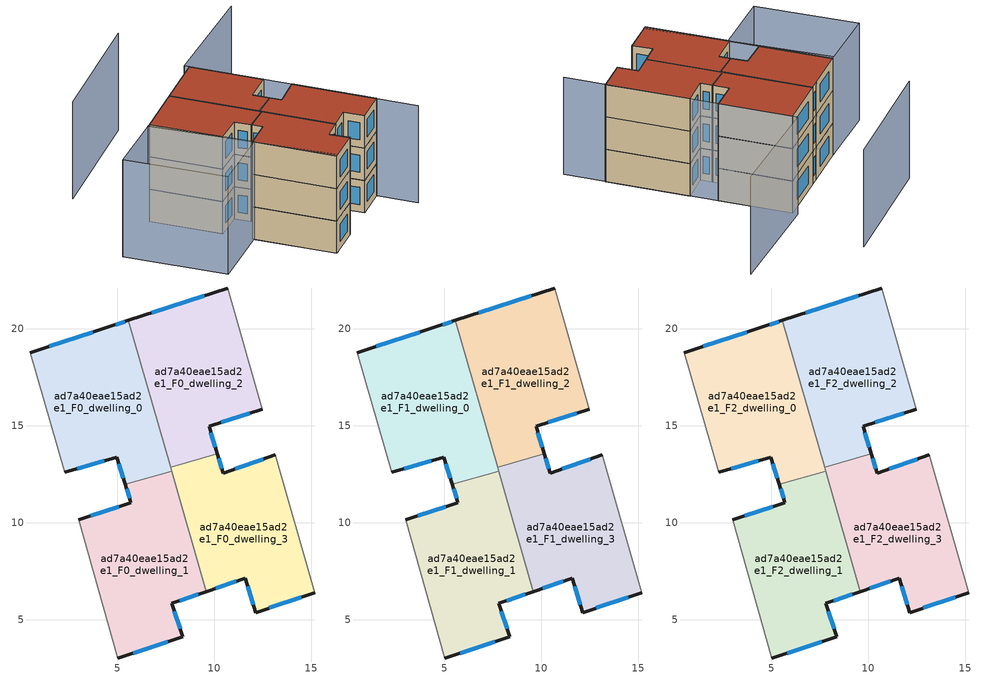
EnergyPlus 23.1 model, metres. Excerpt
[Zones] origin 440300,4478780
ad7a40eae15ad2e1_F0_dwelling_0
 floor ground (EU_floor_Construction): 7.8,12.67 5.56,20.43 4.71,20.15 0.49,18.77 2.29,12.6 4.95,13.37 5.4,11.97 z0
 wall outside (EU_wall_Construction): 0.49,18.77 4.71,20.15 5.56,20.43 / 5.4,11.97 4.95,13.37 2.29,12.6 z0:3
 wall adiabatic (EU_wall_Construction): 2.29,12.6 0.49,18.77 z0:3
 wall to ad7a40eae15ad2e1_F0_dwelling_1 (EU_wall_Construction): 7.8,12.67 5.4,11.97 z0:3
 wall to ad7a40eae15ad2e1_F0_dwelling_2 (EU_wall_Construction): 5.56,20.43 7.74,12.87 z0:3
 wall to ad7a40eae15ad2e1_F0_dwelling_3 (EU_wall_Construction): 7.74,12.87 7.8,12.67 z0:3
 window (EU_Window_Construction): 4.33,13.19 2.91,12.78 / 1.48,19.09 3.72,19.83 / 4.91,20.22 5.36,20.37 / 5.29,12.3 5.06,13.04 z0.7:2.3
ad7a40eae15ad2e1_F0_dwelling_1
 floor ground (EU_floor_Construction): 8.36,4.12 7.8,5.84 9.59,6.45 7.8,12.67 5.4,11.97 5.7,11.03 2.99,10.14 5.02,3.02 z0
 wall outside (EU_wall_Construction): 2.99,10.14 5.7,11.03 5.4,11.97 / 9.59,6.45 7.8,5.84 8.36,4.12 5.02,3.02 z0:3
 wall adiabatic (EU_wall_Construction): 5.02,3.02 2.99,10.14 z0:3
 wall to ad7a40eae15ad2e1_F0_dwelling_3 (EU_wall_Construction): 7.8,12.67 9.59,6.45 z0:3
 window (EU_Window_Construction): 7.58,3.86 5.8,3.28 / 3.63,10.35 5.06,10.82 / 5.63,11.25 5.47,11.75 / 9.17,6.31 8.22,5.98 / 7.93,5.44 8.23,4.52 z0.7:2.3
ad7a40eae15ad2e1_F0_dwelling_2
 floor ground (EU_floor_Construction): 10.15,13.56 9.72,14.97 12.46,15.85 10.68,22.1 5.56,20.43 7.74,12.87 z0
 wall outside (EU_wall_Construction): 5.56,20.43 10.68,22.1 / 12.46,15.85 9.72,14.97 10.15,13.56 z0:3
 wall adiabatic (EU_wall_Construction): 10.68,22.1 12.46,15.85 z0:3
 wall to ad7a40eae15ad2e1_F0_dwelling_3 (EU_wall_Construction): 10.15,13.56 7.74,12.87 z0:3
 window (EU_Window_Construction): 6.76,20.82 9.48,21.71 / 11.82,15.65 10.36,15.18 / 9.82,14.64 10.05,13.89 z0.7:2.3
ad7a40eae15ad2e1_F0_dwelling_3
 floor ground (EU_floor_Construction): 15.18,6.38 13.14,13.5 10.45,12.56 10.15,13.56 7.74,12.87 9.59,6.45 11.59,7.13 12.12,5.36 z0
 wall outside (EU_wall_Construction): 15.18,6.38 12.12,5.36 11.59,7.13 9.59,6.45 / 10.15,13.56 10.45,12.56 13.14,13.5 z0:3
 wall adiabatic (EU_wall_Construction): 13.14,13.5 15.18,6.38 z0:3
 window (EU_Window_Construction): 14.47,6.14 12.84,5.6 / 12,5.78 11.72,6.72 / 11.12,6.97 10.06,6.61 / 10.22,13.33 10.38,12.79 / 11.08,12.78 12.51,13.28 z0.7:2.3
ad7a40eae15ad2e1_F1_dwelling_0
 floor to ad7a40eae15ad2e1_F0_dwelling_0 (EU_floor_Construction): 7.8,12.67 5.56,20.43 4.71,20.15 0.49,18.77 2.29,12.6 4.95,13.37 5.4,11.97 z3
 wall outside (EU_wall_Construction): 0.49,18.77 4.71,20.15 5.56,20.43 / 5.4,11.97 4.95,13.37 2.29,12.6 z3:6
 wall adiabatic (EU_wall_Construction): 2.29,12.6 0.49,18.77 z3:6
 wall to ad7a40eae15ad2e1_F1_dwelling_1 (EU_wall_Construction): 7.8,12.67 5.4,11.97 z3:6
 wall to ad7a40eae15ad2e1_F1_dwelling_2 (EU_wall_Construction): 5.56,20.43 7.74,12.87 z3:6
 wall to ad7a40eae15ad2e1_F1_dwelling_3 (EU_wall_Construction): 7.74,12.87 7.8,12.67 z3:6
 window (EU_Window_Construction): 4.33,13.19 2.91,12.78 / 1.48,19.09 3.72,19.83 / 4.91,20.22 5.36,20.37 / 5.29,12.3 5.06,13.04 z3.7:5.3
ad7a40eae15ad2e1_F1_dwelling_1
 floor to ad7a40eae15ad2e1_F0_dwelling_1 (EU_floor_Construction): 8.36,4.12 7.8,5.84 9.59,6.45 7.8,12.67 5.4,11.97 5.7,11.03 2.99,10.14 5.02,3.02 z3
 wall outside (EU_wall_Construction): 2.99,10.14 5.7,11.03 5.4,11.97 / 9.59,6.45 7.8,5.84 8.36,4.12 5.02,3.02 z3:6
 wall adiabatic (EU_wall_Construction): 5.02,3.02 2.99,10.14 z3:6
 wall to ad7a40eae15ad2e1_F1_dwelling_3 (EU_wall_Construction): 7.8,12.67 9.59,6.45 z3:6
 window (EU_Window_Construction): 7.58,3.86 5.8,3.28 / 3.63,10.35 5.06,10.82 / 5.63,11.25 5.47,11.75 / 9.17,6.31 8.22,5.98 / 7.93,5.44 8.23,4.52 z3.7:5.3
ad7a40eae15ad2e1_F1_dwelling_2
 floor to ad7a40eae15ad2e1_F0_dwelling_2 (EU_floor_Construction): 10.15,13.56 9.72,14.97 12.46,15.85 10.68,22.1 5.56,20.43 7.74,12.87 z3
 wall outside (EU_wall_Construction): 5.56,20.43 10.68,22.1 / 12.46,15.85 9.72,14.97 10.15,13.56 z3:6
 wall adiabatic (EU_wall_Construction): 10.68,22.1 12.46,15.85 z3:6
 wall to ad7a40eae15ad2e1_F1_dwelling_3 (EU_wall_Construction): 10.15,13.56 7.74,12.87 z3:6
 window (EU_Window_Construction): 6.76,20.82 9.48,21.71 / 11.82,15.65 10.36,15.18 / 9.82,14.64 10.05,13.89 z3.7:5.3
ad7a40eae15ad2e1_F1_dwelling_3
 floor to ad7a40eae15ad2e1_F0_dwelling_3 (EU_floor_Construction): 15.18,6.38 13.14,13.5 10.45,12.56 10.15,13.56 7.74,12.87 9.59,6.45 11.59,7.13 12.12,5.36 z3
 wall outside (EU_wall_Construction): 15.18,6.38 12.12,5.36 11.59,7.13 9.59,6.45 / 10.15,13.56 10.45,12.56 13.14,13.5 z3:6
 wall adiabatic (EU_wall_Construction): 13.14,13.5 15.18,6.38 z3:6
 window (EU_Window_Construction): 14.47,6.14 12.84,5.6 / 12,5.78 11.72,6.72 / 11.12,6.97 10.06,6.61 / 10.22,13.33 10.38,12.79 / 11.08,12.78 12.51,13.28 z3.7:5.3
ad7a40eae15ad2e1_F2_dwelling_0
 floor to ad7a40eae15ad2e1_F1_dwelling_0 (EU_floor_Construction): 7.8,12.67 5.56,20.43 4.71,20.15 0.49,18.77 2.29,12.6 4.95,13.37 5.4,11.97 z6
 wall outside (EU_wall_Construction): 0.49,18.77 4.71,20.15 5.56,20.43 / 5.4,11.97 4.95,13.37 2.29,12.6 z6:9
 wall adiabatic (EU_wall_Construction): 2.29,12.6 0.49,18.77 z6:9
 wall to ad7a40eae15ad2e1_F2_dwelling_1 (EU_wall_Construction): 7.8,12.67 5.4,11.97 z6:9
 wall to ad7a40eae15ad2e1_F2_dwelling_2 (EU_wall_Construction): 5.56,20.43 7.74,12.87 z6:9
 wall to ad7a40eae15ad2e1_F2_dwelling_3 (EU_wall_Construction): 7.74,12.87 7.8,12.67 z6:9
 window (EU_Window_Construction): 4.33,13.19 2.91,12.78 / 1.48,19.09 3.72,19.83 / 4.91,20.22 5.36,20.37 / 5.29,12.3 5.06,13.04 z6.7:8.3
 roof outside (EU_roof_Construction): 5.56,20.43 7.8,12.67 5.4,11.97 4.95,13.37 2.29,12.6 0.49,18.77 4.71,20.15 z9
ad7a40eae15ad2e1_F2_dwelling_1
 floor to ad7a40eae15ad2e1_F1_dwelling_1 (EU_floor_Construction): 8.36,4.12 7.8,5.84 9.59,6.45 7.8,12.67 5.4,11.97 5.7,11.03 2.99,10.14 5.02,3.02 z6
 wall outside (EU_wall_Construction): 2.99,10.14 5.7,11.03 5.4,11.97 / 9.59,6.45 7.8,5.84 8.36,4.12 5.02,3.02 z6:9
 wall adiabatic (EU_wall_Construction): 5.02,3.02 2.99,10.14 z6:9
 wall to ad7a40eae15ad2e1_F2_dwelling_3 (EU_wall_Construction): 7.8,12.67 9.59,6.45 z6:9
 window (EU_Window_Construction): 7.58,3.86 5.8,3.28 / 3.63,10.35 5.06,10.82 / 5.63,11.25 5.47,11.75 / 9.17,6.31 8.22,5.98 / 7.93,5.44 8.23,4.52 z6.7:8.3
 roof outside (EU_roof_Construction): 7.8,12.67 9.59,6.45 7.8,5.84 8.36,4.12 5.02,3.02 2.99,10.14 5.7,11.03 5.4,11.97 z9
ad7a40eae15ad2e1_F2_dwelling_2
 floor to ad7a40eae15ad2e1_F1_dwelling_2 (EU_floor_Construction): 10.15,13.56 9.72,14.97 12.46,15.85 10.68,22.1 5.56,20.43 7.74,12.87 z6
 wall outside (EU_wall_Construction): 5.56,20.43 10.68,22.1 / 12.46,15.85 9.72,14.97 10.15,13.56 z6:9
 wall adiabatic (EU_wall_Construction): 10.68,22.1 12.46,15.85 z6:9
 wall to ad7a40eae15ad2e1_F2_dwelling_3 (EU_wall_Construction): 10.15,13.56 7.74,12.87 z6:9
 window (EU_Window_Construction): 6.76,20.82 9.48,21.71 / 11.82,15.65 10.36,15.18 / 9.82,14.64 10.05,13.89 z6.7:8.3
 roof outside (EU_roof_Construction): 10.68,22.1 12.46,15.85 9.72,14.97 10.15,13.56 7.74,12.87 5.56,20.43 z9
ad7a40eae15ad2e1_F2_dwelling_3
 floor to ad7a40eae15ad2e1_F1_dwelling_3 (EU_floor_Construction): 15.18,6.38 13.14,13.5 10.45,12.56 10.15,13.56 7.74,12.87 9.59,6.45 11.59,7.13 12.12,5.36 z6
 wall outside (EU_wall_Construction): 15.18,6.38 12.12,5.36 11.59,7.13 9.59,6.45 / 10.15,13.56 10.45,12.56 13.14,13.5 z6:9
 wall adiabatic (EU_wall_Construction): 13.14,13.5 15.18,6.38 z6:9
 window (EU_Window_Construction): 14.47,6.14 12.84,5.6 / 12,5.78 11.72,6.72 / 11.12,6.97 10.06,6.61 / 10.22,13.33 10.38,12.79 / 11.08,12.78 12.51,13.28 z6.7:8.3
 roof outside (EU_roof_Construction): 13.14,13.5 15.18,6.38 12.12,5.36 11.59,7.13 9.59,6.45 7.74,12.87 10.15,13.56 10.45,12.56 z9
shading: 0.16,18.68 5.32,3.12 / 16.15,2.89 10.56,22.51 / 10.56,22.51 21.31,25.57 / 12,30.29 0.09,26.21 / -3.14,8.12 -5.78,16.88 / -5.78,16.88 0.49,18.77 / 0.49,18.77 3.13,10.01 / 3.13,10.01 -3.14,8.12 z0:9
[Building]
EU S2 Campaign: North Axis=0; Terrain=City; Solar Distribution=FullExterior
[Site:Location]
Madrid: Latitude=40.5; Longitude=-3.5; Time Zone=1; Elevation=609
[SizingPeriod:WeatherFileDays]
AnnualSizingPeriod: Begin Month=1; Begin Day of Month=1; End Month=12; End Day of Month=31; Day of Week for Start Day=Monday; Use Weather File Daylight Saving Period=No; Use Weather File Rain and Snow Indicators=No
[MATERIAL]
EU_InternalMass_Material: Roughness=MediumRough; Thickness=0.1; Conductivity=1; Density=1800; Specific Heat=900; Thermal Absorptance=0.9; Solar Absorptance=0.7; Visible Absorptance=0.7
[MATERIAL:NOMASS] Roughness=MediumRough; Thermal Absorptance=0.9; Solar Absorptance=0.7; Visible Absorptance=0.7
Name | Thermal Resistance
EU_wall_NoMass | 0.419739
EU_roof_NoMass | 0.352165
EU_floor_NoMass | 0.608284
[WINDOWMATERIAL:SIMPLEGLAZINGSYSTEM]
EU_Window_SimpleGlazing: UFactor=4.8352; Solar Heat Gain Coefficient=0.85; Visible Transmittance=0.85
[CONSTRUCTION]
EU_wall_Construction: EU_wall_NoMass
EU_roof_Construction: EU_roof_NoMass
EU_floor_Construction: EU_floor_NoMass
EU_InternalMass_Construction: EU_InternalMass_Material
EU_Window_Construction: EU_Window_SimpleGlazing
[ZONE] Type=1; Multiplier=1; Ceiling Height=autocalculate; Floor Area=autocalculate; Part of Total Floor Area=Yes
Name | Volume
ad7a40eae15ad2e1_F0_dwelling_0; ad7a40eae15ad2e1_F1_dwelling_0; ad7a40eae15ad2e1_F2_dwelling_0; ad7a40eae15ad2e1_F1_dwelling_3; ad7a40eae15ad2e1_F2_dwelling_3 | 115.195
ad7a40eae15ad2e1_F0_dwelling_1 | 115.187
ad7a40eae15ad2e1_F1_dwelling_1; ad7a40eae15ad2e1_F2_dwelling_1 | 115.188
ad7a40eae15ad2e1_F0_dwelling_2 | 115.184
ad7a40eae15ad2e1_F1_dwelling_2; ad7a40eae15ad2e1_F2_dwelling_2 | 115.185
ad7a40eae15ad2e1_F0_dwelling_3 | 115.194
[INTERNALMASS] Construction=EU_InternalMass_Construction
Name | Zone or ZoneList | Surface Area
ad7a40eae15ad2e1_F0_dwelling_0_EU_InternalMass | ad7a40eae15ad2e1_F0_dwelling_0 | 38.3982
ad7a40eae15ad2e1_F0_dwelling_1_EU_InternalMass | ad7a40eae15ad2e1_F0_dwelling_1 | 38.396
ad7a40eae15ad2e1_F0_dwelling_2_EU_InternalMass | ad7a40eae15ad2e1_F0_dwelling_2 | 38.3947
ad7a40eae15ad2e1_F0_dwelling_3_EU_InternalMass | ad7a40eae15ad2e1_F0_dwelling_3 | 38.3982
ad7a40eae15ad2e1_F1_dwelling_0_EU_InternalMass | ad7a40eae15ad2e1_F1_dwelling_0 | 38.3982
ad7a40eae15ad2e1_F1_dwelling_1_EU_InternalMass | ad7a40eae15ad2e1_F1_dwelling_1 | 38.396
ad7a40eae15ad2e1_F1_dwelling_2_EU_InternalMass | ad7a40eae15ad2e1_F1_dwelling_2 | 38.3947
ad7a40eae15ad2e1_F1_dwelling_3_EU_InternalMass | ad7a40eae15ad2e1_F1_dwelling_3 | 38.3982
ad7a40eae15ad2e1_F2_dwelling_0_EU_InternalMass | ad7a40eae15ad2e1_F2_dwelling_0 | 38.3982
ad7a40eae15ad2e1_F2_dwelling_1_EU_InternalMass | ad7a40eae15ad2e1_F2_dwelling_1 | 38.396
ad7a40eae15ad2e1_F2_dwelling_2_EU_InternalMass | ad7a40eae15ad2e1_F2_dwelling_2 | 38.3947
ad7a40eae15ad2e1_F2_dwelling_3_EU_InternalMass | ad7a40eae15ad2e1_F2_dwelling_3 | 38.3982
[OTHEREQUIPMENT] Fuel Type=Electricity; Design Level Calculation Method=Watts/Area; Power per Zone Floor Area=1; Fraction Latent=0; Fraction Radiant=0; Fraction Lost=0; Carbon Dioxide Generation Rate=0; EndUse Subcategory=EU_Step8_InternalGains
Name | Zone or ZoneList or Space or SpaceList | Schedule
EU_Step8_InternalGain_ad7a40eae15ad2e1_F0_dwelling_0_f000 | ad7a40eae15ad2e1_F0_dwelling_0 | EU_Step8_GainSchedule_ad7a40eae15ad2e1_F0_dwelling_0_f000
EU_Step8_InternalGain_ad7a40eae15ad2e1_F0_dwelling_1_f000 | ad7a40eae15ad2e1_F0_dwelling_1 | EU_Step8_GainSchedule_ad7a40eae15ad2e1_F0_dwelling_1_f000
EU_Step8_InternalGain_ad7a40eae15ad2e1_F0_dwelling_2_f000 | ad7a40eae15ad2e1_F0_dwelling_2 | EU_Step8_GainSchedule_ad7a40eae15ad2e1_F0_dwelling_2_f000
EU_Step8_InternalGain_ad7a40eae15ad2e1_F0_dwelling_3_f000 | ad7a40eae15ad2e1_F0_dwelling_3 | EU_Step8_GainSchedule_ad7a40eae15ad2e1_F0_dwelling_3_f000
EU_Step8_InternalGain_ad7a40eae15ad2e1_F1_dwelling_0_f000 | ad7a40eae15ad2e1_F1_dwelling_0 | EU_Step8_GainSchedule_ad7a40eae15ad2e1_F1_dwelling_0_f000
EU_Step8_InternalGain_ad7a40eae15ad2e1_F1_dwelling_1_f000 | ad7a40eae15ad2e1_F1_dwelling_1 | EU_Step8_GainSchedule_ad7a40eae15ad2e1_F1_dwelling_1_f000
EU_Step8_InternalGain_ad7a40eae15ad2e1_F1_dwelling_2_f000 | ad7a40eae15ad2e1_F1_dwelling_2 | EU_Step8_GainSchedule_ad7a40eae15ad2e1_F1_dwelling_2_f000
EU_Step8_InternalGain_ad7a40eae15ad2e1_F1_dwelling_3_f000 | ad7a40eae15ad2e1_F1_dwelling_3 | EU_Step8_GainSchedule_ad7a40eae15ad2e1_F1_dwelling_3_f000
EU_Step8_InternalGain_ad7a40eae15ad2e1_F2_dwelling_0_f000 | ad7a40eae15ad2e1_F2_dwelling_0 | EU_Step8_GainSchedule_ad7a40eae15ad2e1_F2_dwelling_0_f000
EU_Step8_InternalGain_ad7a40eae15ad2e1_F2_dwelling_1_f000 | ad7a40eae15ad2e1_F2_dwelling_1 | EU_Step8_GainSchedule_ad7a40eae15ad2e1_F2_dwelling_1_f000
EU_Step8_InternalGain_ad7a40eae15ad2e1_F2_dwelling_2_f000 | ad7a40eae15ad2e1_F2_dwelling_2 | EU_Step8_GainSchedule_ad7a40eae15ad2e1_F2_dwelling_2_f000
EU_Step8_InternalGain_ad7a40eae15ad2e1_F2_dwelling_3_f000 | ad7a40eae15ad2e1_F2_dwelling_3 | EU_Step8_GainSchedule_ad7a40eae15ad2e1_F2_dwelling_3_f000
[ZONEVENTILATION:DESIGNFLOWRATE] Schedule=EU_AlwaysOn; Design Flow Rate Calculation Method=AirChanges/Hour; Air Changes per Hour=0.703302; Ventilation Type=Natural; Fan Pressure Rise=0; Fan Total Efficiency=1; Constant Term Coefficient=1; Temperature Term Coefficient=0; Velocity Term Coefficient=0; Velocity Squared Term Coefficient=0; Minimum Indoor Temperature=-100; Maximum Indoor Temperature=100; Delta Temperature=-100; Minimum Outdoor Temperature=-100; Maximum Outdoor Temperature=100; Maximum Wind Speed=40
Name | Zone or ZoneList or Space or SpaceList
EU_ConstantAir_ad7a40eae15ad2e1_F0_dwelling_0 | ad7a40eae15ad2e1_F0_dwelling_0
EU_ConstantAir_ad7a40eae15ad2e1_F0_dwelling_1 | ad7a40eae15ad2e1_F0_dwelling_1
EU_ConstantAir_ad7a40eae15ad2e1_F0_dwelling_2 | ad7a40eae15ad2e1_F0_dwelling_2
EU_ConstantAir_ad7a40eae15ad2e1_F0_dwelling_3 | ad7a40eae15ad2e1_F0_dwelling_3
EU_ConstantAir_ad7a40eae15ad2e1_F1_dwelling_0 | ad7a40eae15ad2e1_F1_dwelling_0
EU_ConstantAir_ad7a40eae15ad2e1_F1_dwelling_1 | ad7a40eae15ad2e1_F1_dwelling_1
EU_ConstantAir_ad7a40eae15ad2e1_F1_dwelling_2 | ad7a40eae15ad2e1_F1_dwelling_2
EU_ConstantAir_ad7a40eae15ad2e1_F1_dwelling_3 | ad7a40eae15ad2e1_F1_dwelling_3
EU_ConstantAir_ad7a40eae15ad2e1_F2_dwelling_0 | ad7a40eae15ad2e1_F2_dwelling_0
EU_ConstantAir_ad7a40eae15ad2e1_F2_dwelling_1 | ad7a40eae15ad2e1_F2_dwelling_1
EU_ConstantAir_ad7a40eae15ad2e1_F2_dwelling_2 | ad7a40eae15ad2e1_F2_dwelling_2
EU_ConstantAir_ad7a40eae15ad2e1_F2_dwelling_3 | ad7a40eae15ad2e1_F2_dwelling_3
[HVACTEMPLATE:THERMOSTAT] Constant Heating Setpoint=20; Constant Cooling Setpoint=50
EU_HeatOnly_ad7a40eae15ad2e1_F0_dwelling_0; EU_HeatOnly_ad7a40eae15ad2e1_F0_dwelling_1; EU_HeatOnly_ad7a40eae15ad2e1_F0_dwelling_2; EU_HeatOnly_ad7a40eae15ad2e1_F0_dwelling_3; EU_HeatOnly_ad7a40eae15ad2e1_F1_dwelling_0; EU_HeatOnly_ad7a40eae15ad2e1_F1_dwelling_1; EU_HeatOnly_ad7a40eae15ad2e1_F1_dwelling_2; EU_HeatOnly_ad7a40eae15ad2e1_F1_dwelling_3; EU_HeatOnly_ad7a40eae15ad2e1_F2_dwelling_0; EU_HeatOnly_ad7a40eae15ad2e1_F2_dwelling_1; EU_HeatOnly_ad7a40eae15ad2e1_F2_dwelling_2; EU_HeatOnly_ad7a40eae15ad2e1_F2_dwelling_3
[HVACTEMPLATE:ZONE:IDEALLOADSAIRSYSTEM] System Availability Schedule=EU_AlwaysOn; Maximum Heating Supply Air Temperature=50; Minimum Cooling Supply Air Temperature=13; Maximum Heating Supply Air Humidity Ratio=0.0156; Minimum Cooling Supply Air Humidity Ratio=0.0077; Heating Limit=NoLimit; Cooling Limit=NoLimit; Heating Availability Schedule=EU_AlwaysOn; Cooling Availability Schedule=EU_CoolingOff; Dehumidification Control Type=ConstantSensibleHeatRatio; Cooling Sensible Heat Ratio=0.7; Dehumidification Setpoint=60; Humidification Control Type=None; Humidification Setpoint=30; Outdoor Air Method=None; Outdoor Air Flow Rate per Person=0.00944; Outdoor Air Flow Rate per Zone Floor Area=0; Outdoor Air Flow Rate per Zone=0; Demand Controlled Ventilation Type=None; Outdoor Air Economizer Type=NoEconomizer; Heat Recovery Type=None; Sensible Heat Recovery Effectiveness=0.7; Latent Heat Recovery Effectiveness=0.65
Name | Template Thermostat
ad7a40eae15ad2e1_F0_dwelling_0 | EU_HeatOnly_ad7a40eae15ad2e1_F0_dwelling_0
ad7a40eae15ad2e1_F0_dwelling_1 | EU_HeatOnly_ad7a40eae15ad2e1_F0_dwelling_1
ad7a40eae15ad2e1_F0_dwelling_2 | EU_HeatOnly_ad7a40eae15ad2e1_F0_dwelling_2
ad7a40eae15ad2e1_F0_dwelling_3 | EU_HeatOnly_ad7a40eae15ad2e1_F0_dwelling_3
ad7a40eae15ad2e1_F1_dwelling_0 | EU_HeatOnly_ad7a40eae15ad2e1_F1_dwelling_0
ad7a40eae15ad2e1_F1_dwelling_1 | EU_HeatOnly_ad7a40eae15ad2e1_F1_dwelling_1
ad7a40eae15ad2e1_F1_dwelling_2 | EU_HeatOnly_ad7a40eae15ad2e1_F1_dwelling_2
ad7a40eae15ad2e1_F1_dwelling_3 | EU_HeatOnly_ad7a40eae15ad2e1_F1_dwelling_3
ad7a40eae15ad2e1_F2_dwelling_0 | EU_HeatOnly_ad7a40eae15ad2e1_F2_dwelling_0
ad7a40eae15ad2e1_F2_dwelling_1 | EU_HeatOnly_ad7a40eae15ad2e1_F2_dwelling_1
ad7a40eae15ad2e1_F2_dwelling_2 | EU_HeatOnly_ad7a40eae15ad2e1_F2_dwelling_2
ad7a40eae15ad2e1_F2_dwelling_3 | EU_HeatOnly_ad7a40eae15ad2e1_F2_dwelling_3
[SIZING:ZONE] Zone Cooling Design Supply Air Temperature Input Method=SupplyAirTemperature; Zone Cooling Design Supply Air Temperature=13; Zone Heating Design Supply Air Temperature Input Method=SupplyAirTemperature; Zone Heating Design Supply Air Temperature=50; Zone Cooling Design Supply Air Humidity Ratio=0.008; Zone Heating Design Supply Air Humidity Ratio=0.008; Cooling Design Air Flow Method=DesignDay; Cooling Design Air Flow Rate=0; Cooling Minimum Air Flow per Zone Floor Area=0.000762; Cooling Minimum Air Flow=0; Cooling Minimum Air Flow Fraction=0.2; Heating Design Air Flow Method=DesignDay; Heating Design Air Flow Rate=0; Heating Maximum Air Flow per Zone Floor Area=0.002032; Heating Maximum Air Flow=0.141576; Heating Maximum Air Flow Fraction=0.3; Account for Dedicated Outdoor Air System=No; Dedicated Outdoor Air System Control Strategy=NeutralSupplyAir; Dedicated Outdoor Air Low Setpoint Temperature for Design=autosize; Dedicated Outdoor Air High Setpoint Temperature for Design=autosize; Zone Load Sizing Method=Sensible Load Only No Latent Load; Zone Latent Cooling Design Supply Air Humidity Ratio Input Method=HumidityRatioDifference; Zone Cooling Design Supply Air Humidity Ratio Difference=0.005; Zone Latent Heating Design Supply Air Humidity Ratio Input Method=HumidityRatioDifference; Zone Humidification Design Supply Air Humidity Ratio Difference=0.005
ad7a40eae15ad2e1_F0_dwelling_0; ad7a40eae15ad2e1_F0_dwelling_1; ad7a40eae15ad2e1_F0_dwelling_2; ad7a40eae15ad2e1_F0_dwelling_3; ad7a40eae15ad2e1_F1_dwelling_0; ad7a40eae15ad2e1_F1_dwelling_1; ad7a40eae15ad2e1_F1_dwelling_2; ad7a40eae15ad2e1_F1_dwelling_3; ad7a40eae15ad2e1_F2_dwelling_0; ad7a40eae15ad2e1_F2_dwelling_1; ad7a40eae15ad2e1_F2_dwelling_2; ad7a40eae15ad2e1_F2_dwelling_3
[SCHEDULE:CONSTANT]
Name | Hourly Value
EU_AlwaysOn | 1
EU_CoolingOff | 0
[SCHEDULE:FILE] Column Number=1; Rows to Skip at Top=0; Number of Hours of Data=8760; Column Separator=Comma; Interpolate to Timestep=No; Minutes per Item=60; Adjust Schedule for Daylight Savings=Yes
Name | File
EU_Step8_GainSchedule_ad7a40eae15ad2e1_F0_dwelling_0_f000 | ../../schedules/ad7a40eae15ad2e1/ad7a40eae15ad2e1_F0_dwelling_0_f000_gain.csv
EU_Step8_GainSchedule_ad7a40eae15ad2e1_F0_dwelling_1_f000 | ../../schedules/ad7a40eae15ad2e1/ad7a40eae15ad2e1_F0_dwelling_1_f000_gain.csv
EU_Step8_GainSchedule_ad7a40eae15ad2e1_F0_dwelling_2_f000 | ../../schedules/ad7a40eae15ad2e1/ad7a40eae15ad2e1_F0_dwelling_2_f000_gain.csv
EU_Step8_GainSchedule_ad7a40eae15ad2e1_F0_dwelling_3_f000 | ../../schedules/ad7a40eae15ad2e1/ad7a40eae15ad2e1_F0_dwelling_3_f000_gain.csv
EU_Step8_GainSchedule_ad7a40eae15ad2e1_F1_dwelling_0_f000 | ../../schedules/ad7a40eae15ad2e1/ad7a40eae15ad2e1_F1_dwelling_0_f000_gain.csv
EU_Step8_GainSchedule_ad7a40eae15ad2e1_F1_dwelling_1_f000 | ../../schedules/ad7a40eae15ad2e1/ad7a40eae15ad2e1_F1_dwelling_1_f000_gain.csv
EU_Step8_GainSchedule_ad7a40eae15ad2e1_F1_dwelling_2_f000 | ../../schedules/ad7a40eae15ad2e1/ad7a40eae15ad2e1_F1_dwelling_2_f000_gain.csv
EU_Step8_GainSchedule_ad7a40eae15ad2e1_F1_dwelling_3_f000 | ../../schedules/ad7a40eae15ad2e1/ad7a40eae15ad2e1_F1_dwelling_3_f000_gain.csv
EU_Step8_GainSchedule_ad7a40eae15ad2e1_F2_dwelling_0_f000 | ../../schedules/ad7a40eae15ad2e1/ad7a40eae15ad2e1_F2_dwelling_0_f000_gain.csv
EU_Step8_GainSchedule_ad7a40eae15ad2e1_F2_dwelling_1_f000 | ../../schedules/ad7a40eae15ad2e1/ad7a40eae15ad2e1_F2_dwelling_1_f000_gain.csv
EU_Step8_GainSchedule_ad7a40eae15ad2e1_F2_dwelling_2_f000 | ../../schedules/ad7a40eae15ad2e1/ad7a40eae15ad2e1_F2_dwelling_2_f000_gain.csv
EU_Step8_GainSchedule_ad7a40eae15ad2e1_F2_dwelling_3_f000 | ../../schedules/ad7a40eae15ad2e1/ad7a40eae15ad2e1_F2_dwelling_3_f000_gain.csv
